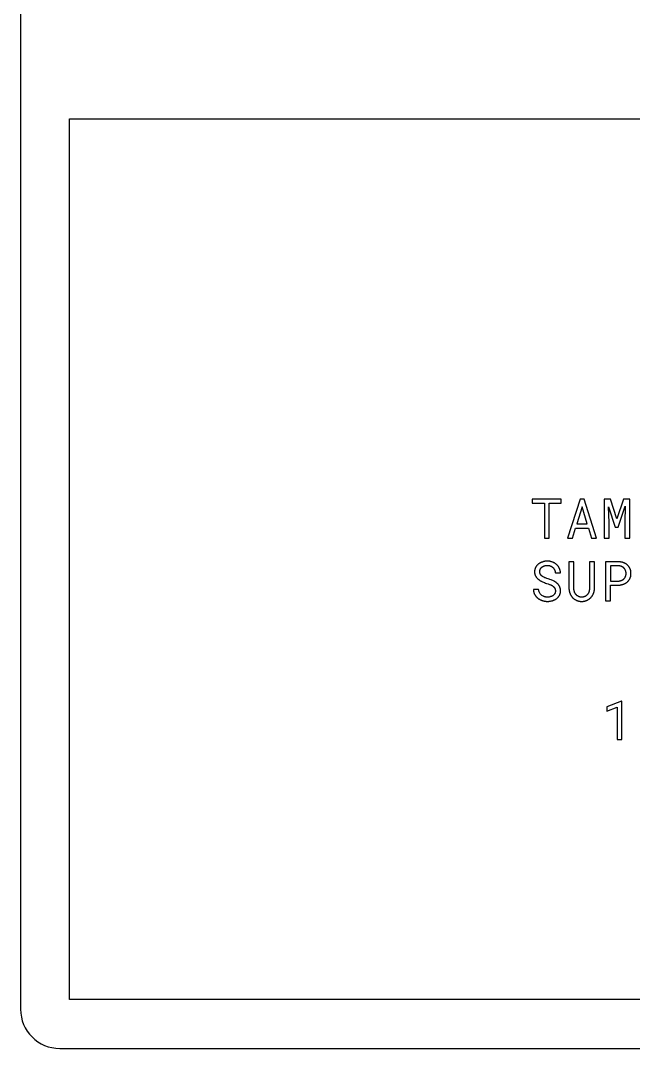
# Model space of a CAD drawing. Extents: x -150 to 1338, y -50 to 2906.
# Drawn here: x -150 to 476, y -50 to 1000 of the extents above; entities that cross this region are included whole.
import ezdxf

# ---------------------------------------------------------------- set-up
doc = ezdxf.new("R2010")
doc.units = 0
doc.header["$MEASUREMENT"] = 0
doc.layers.get('0').update_dxf_attribs({"linetype": 'CONTINUOUS'})

msp = doc.modelspace()

# ---------------------------------------------------------------- linework, layer by layer
for p, q in [((-150, 2865.8), (-150, -10)), ((402.7, 511.4), (373, 511.4)), ((373, 511.4), (373, 507.1)), ((373, 507.1), (385.4, 507.1)), ((385.4, 507.1), (385.4, 471.4)), ((390.3, 471.4), (390.3, 507.1)), ((390.3, 507.1), (402.7, 507.1)), ((402.7, 507.1), (402.7, 511.4)), ((421.8, 511.4), (408.9, 471.4)), ((426.1, 511.4), (421.8, 511.4)), ((438.8, 471.4), (426.1, 511.4)), ((452.8, 511.4), (446.5, 511.4)), ((446.5, 511.4), (446.5, 471.4)), ((459.3, 491.4), (452.8, 511.4)), ((466.3, 511.4), (459.3, 491.4)), ((472.7, 511.4), (466.3, 511.4)), ((472.7, 471.4), (472.7, 511.4)), ((423.9, 503.6), (418.6, 486.2)), ((429.2, 486.2), (423.9, 503.6)), ((451.5, 487.4), (451, 503.5)), ((451, 503.5), (457.8, 482.6)), ((460.7, 482.6), (468.1, 504.1)), ((468.1, 504.1), (467.7, 487.4)), ((418.6, 486.2), (429.2, 486.2)), ((451.5, 471.4), (451.5, 487.4)), ((467.7, 487.4), (467.7, 471.4)), ((414, 471.4), (417.2, 481.8)), ((417.2, 481.8), (430.5, 481.8)), ((430.5, 481.8), (433.7, 471.4)), ((457.8, 482.6), (460.7, 482.6)), ((385.4, 471.4), (390.3, 471.4)), ((408.9, 471.4), (414, 471.4)), ((433.7, 471.4), (438.8, 471.4)), ((446.5, 471.4), (451.5, 471.4)), ((467.7, 471.4), (472.7, 471.4)), ((415.4, 447.4), (410.5, 447.4)), ((410.5, 447.4), (410.5, 420.3)), ((415.5, 420.3), (415.4, 447.4)), ((436.6, 447.4), (431.6, 447.4)), ((431.6, 447.4), (431.6, 420.3)), ((436.6, 420.3), (436.6, 447.4)), ((460.7, 447.4), (447.7, 447.4)), ((447.7, 447.4), (447.7, 407.4)), ((460.7, 443.3), (452.8, 443.3)), ((452.8, 443.3), (452.8, 427.7)), ((396.6, 435.9), (401.8, 435.9)), ((452.8, 427.7), (460.7, 427.7)), ((452.8, 423.5), (460.7, 423.5)), ((452.8, 407.4), (452.8, 423.5)), ((379.3, 419), (374.2, 419)), ((447.7, 407.4), (452.8, 407.4)), ((464.2, 305), (449.3, 299.2)), ((464.6, 305), (464.2, 305)), ((464.6, 265.6), (464.6, 305)), ((449.3, 299.2), (449.3, 294.7)), ((449.3, 294.7), (459.6, 298.6)), ((459.6, 298.6), (459.6, 265.6)), ((459.6, 265.6), (464.6, 265.6)), ((-110, -50), (1298, -50))]:
    msp.add_line(p, q)
msp.add_lwpolyline([(-100, 900), (1300, 900), (1300, 0), (-100, 0)], close=True)
for points in [[(401.8, 435.9), (401.8, 436.3), (401.8, 436.6), (401.8, 436.9), (401.7, 437.3), (401.7, 437.6), (401.6, 437.9), (401.6, 438.2), (401.5, 438.5), (401.4, 438.8), (401.3, 439.2), (401.2, 439.5), (401.1, 439.8), (401, 440), (400.9, 440.3), (400.8, 440.6), (400.6, 440.9), (400.5, 441.2), (400.3, 441.4), (400.2, 441.7), (400, 442), (399.9, 442.2), (399.7, 442.5), (399.5, 442.7), (399.3, 443), (399.1, 443.2), (398.9, 443.4), (398.7, 443.6), (398.5, 443.9), (398.3, 444.1), (398.1, 444.3), (397.9, 444.5), (397.6, 444.7), (397.4, 444.9), (397.2, 445.1), (396.9, 445.2), (396.7, 445.4), (396.4, 445.6), (396.2, 445.8), (395.9, 445.9), (395.6, 446.1), (395.4, 446.2), (395.1, 446.4), (394.8, 446.5), (394.5, 446.6), (394.2, 446.8), (394, 446.9), (393.7, 447), (393.1, 447.2), (392.7, 447.3), (392.4, 447.4), (392.1, 447.5), (391.8, 447.6), (391.5, 447.6), (391.2, 447.7), (390.9, 447.8), (390.6, 447.8), (390.3, 447.9), (389.9, 447.9), (389.6, 447.9), (389.3, 448), (389, 448), (388.7, 448), (388.3, 448), (388, 448), (387.7, 448), (387.4, 448), (387.2, 447.9), (386.9, 447.9), (386.6, 447.9), (386.3, 447.8), (386, 447.8), (385.7, 447.7), (385.4, 447.7), (385.1, 447.6), (384.8, 447.6), (384.5, 447.5), (384.2, 447.4), (383.9, 447.3), (383.3, 447.1), (383.1, 447.1), (382.8, 446.9), (382.5, 446.8), (382.2, 446.7), (382, 446.6), (381.7, 446.5), (381.4, 446.4), (381.2, 446.2), (380.9, 446.1), (380.7, 445.9), (380.4, 445.8), (380.2, 445.6), (379.9, 445.5), (379.7, 445.3), (379.5, 445.1), (379.2, 444.9), (379, 444.8), (378.8, 444.6), (378.6, 444.4), (378.4, 444.2), (378.2, 444), (378, 443.8), (377.8, 443.6), (377.6, 443.4), (377.4, 443.1), (377.2, 442.9), (377.1, 442.7), (376.9, 442.4), (376.8, 442.2), (376.6, 441.9), (376.5, 441.7), (376.3, 441.4), (376.2, 441.2), (376.1, 440.9), (376, 440.6), (375.9, 440.4), (375.8, 440.1), (375.7, 439.8), (375.6, 439.5), (375.6, 439.2), (375.5, 438.9), (375.4, 438.6), (375.4, 438.3), (375.4, 438), (375.4, 437.7), (375.3, 437.4), (375.3, 437.1), (375.3, 436.8), (375.4, 436.4), (375.4, 436.1), (375.4, 435.8), (375.4, 435.5), (375.5, 435.2), (375.6, 434.9), (375.6, 434.7), (375.7, 434.4), (375.8, 434.1), (375.8, 434), (375.9, 433.8), (375.9, 433.7), (376, 433.6), (376, 433.4), (376.1, 433.3), (376.1, 433.2), (376.2, 433.1), (376.3, 432.9), (376.3, 432.8), (376.4, 432.7), (376.5, 432.6), (376.6, 432.3), (376.8, 432.1), (376.9, 431.9), (377.1, 431.7), (377.2, 431.4), (377.4, 431.2), (377.6, 431), (377.8, 430.8), (378, 430.6), (378.2, 430.4), (378.3, 430.2), (378.5, 430), (378.8, 429.8), (379, 429.6), (379.2, 429.5), (379.4, 429.3), (379.9, 428.9), (380.3, 428.6), (380.8, 428.3), (381.3, 428), (381.8, 427.7), (382.3, 427.4), (382.8, 427.2), (383.4, 426.9), (384.5, 426.4), (385.6, 426), (386.6, 425.6), (387.7, 425.3), (389.2, 424.8), (390.7, 424.2), (391.1, 424.1), (391.5, 423.9), (391.9, 423.7), (392.2, 423.6), (392.6, 423.4), (393, 423.2), (393.3, 423), (393.6, 422.8), (393.8, 422.7), (394, 422.5), (394.1, 422.4), (394.3, 422.3), (394.4, 422.2), (394.6, 422.1), (394.7, 421.9), (394.8, 421.8), (395, 421.7), (395.1, 421.5), (395.2, 421.4), (395.3, 421.3), (395.4, 421.1), (395.6, 421), (395.7, 420.8), (395.8, 420.6), (395.9, 420.5), (395.9, 420.4), (396, 420.3), (396, 420.2), (396.1, 420.2), (396.1, 420.1), (396.1, 420), (396.2, 419.9), (396.2, 419.8), (396.3, 419.7), (396.3, 419.6), (396.3, 419.5), (396.4, 419.4), (396.4, 419.3), (396.4, 419.2), (396.4, 419.1), (396.5, 419), (396.5, 418.9), (396.5, 418.8), (396.5, 418.7), (396.5, 418.6), (396.6, 418.4), (396.6, 418.2), (396.6, 418), (396.6, 417.8), (396.6, 417.5)], [(381.3, 440), (381.4, 440.1), (381.4, 440.3), (381.5, 440.4), (381.6, 440.5), (381.7, 440.7), (381.8, 440.8), (381.9, 440.9), (382, 441.1), (382.1, 441.2), (382.3, 441.3), (382.4, 441.4), (382.5, 441.6), (382.6, 441.7), (382.7, 441.8), (382.9, 441.9), (383, 442), (383.1, 442.1), (383.3, 442.2), (383.4, 442.3), (383.6, 442.4), (383.7, 442.5), (383.9, 442.6), (384, 442.6), (384.2, 442.7), (384.3, 442.8), (384.5, 442.9), (384.6, 442.9), (384.8, 443), (385, 443.1), (385.1, 443.1), (385.3, 443.2), (385.5, 443.2), (385.6, 443.3), (385.8, 443.3), (386, 443.4), (386.2, 443.4), (386.4, 443.4), (386.5, 443.5), (386.7, 443.5), (386.9, 443.5), (387.1, 443.6), (387.2, 443.6), (387.4, 443.6), (387.6, 443.6), (387.8, 443.6), (388, 443.6), (388.1, 443.6), (388.3, 443.6), (388.6, 443.6), (388.8, 443.6), (389, 443.6), (389.2, 443.6), (389.4, 443.6), (389.6, 443.6), (389.8, 443.5), (390, 443.5), (390.2, 443.5), (390.4, 443.4), (390.6, 443.4), (390.8, 443.3), (391, 443.3), (391.2, 443.2), (391.4, 443.1), (391.6, 443.1)], [(391.6, 443.1), (391.8, 443), (391.9, 442.9), (392.1, 442.8), (392.3, 442.8), (392.4, 442.7), (392.6, 442.6), (392.8, 442.5), (392.9, 442.4), (393.1, 442.3), (393.2, 442.2), (393.4, 442.1), (393.5, 442), (393.7, 441.9), (393.8, 441.7), (393.9, 441.6), (394.1, 441.5), (394.2, 441.4), (394.3, 441.2), (394.4, 441.1), (394.6, 441), (394.7, 440.8), (394.8, 440.7), (394.9, 440.5), (395, 440.4), (395.1, 440.2), (395.2, 440.1), (395.3, 439.9), (395.4, 439.7), (395.5, 439.6), (395.6, 439.4), (395.7, 439.2), (395.7, 439.1), (395.9, 438.7), (396, 438.5), (396, 438.3), (396.1, 438.1), (396.2, 438), (396.2, 437.8), (396.3, 437.6), (396.3, 437.4), (396.4, 437.2), (396.4, 437), (396.5, 436.8), (396.5, 436.4), (396.6, 435.9)], [(460.7, 423.5), (461, 423.5), (461.3, 423.5), (461.7, 423.5), (462, 423.5), (462.3, 423.6), (462.6, 423.6), (463, 423.6), (463.3, 423.7), (463.6, 423.8), (463.9, 423.8), (464.2, 423.9), (464.5, 424), (464.8, 424), (465.1, 424.1), (465.4, 424.2), (465.7, 424.3), (466, 424.4), (466.3, 424.5), (466.6, 424.6), (466.9, 424.7), (467.2, 424.9), (467.5, 425), (467.7, 425.1), (468, 425.3), (468.3, 425.4), (468.5, 425.6), (468.8, 425.7), (469, 425.9), (469.3, 426.1), (469.5, 426.2), (469.7, 426.4), (470, 426.6), (470.2, 426.8), (470.4, 427), (470.6, 427.2), (470.8, 427.4), (471, 427.6), (471.2, 427.8), (471.4, 428.1), (471.6, 428.3), (471.8, 428.5), (471.9, 428.8), (472.1, 429), (472.3, 429.3), (472.4, 429.5), (472.6, 429.8), (472.7, 430), (472.8, 430.3), (473, 430.6), (473.1, 430.9), (473.2, 431.2), (473.3, 431.5), (473.4, 431.8), (473.5, 432.1), (473.6, 432.4), (473.6, 432.7), (473.7, 433), (473.7, 433.4), (473.8, 433.7), (473.8, 434), (473.9, 434.4), (473.9, 434.7), (473.9, 435.1), (473.9, 435.4), (473.9, 435.8), (473.9, 436.1), (473.9, 436.5), (473.8, 436.8), (473.8, 437.2), (473.7, 437.5), (473.7, 437.8), (473.6, 438.1), (473.6, 438.5), (473.5, 438.8), (473.4, 439.1), (473.3, 439.4), (473.2, 439.7), (473.1, 440), (473, 440.3), (472.8, 440.5), (472.7, 440.8), (472.6, 441.1), (472.4, 441.3), (472.3, 441.6), (472.1, 441.9), (471.9, 442.1), (471.8, 442.3), (471.6, 442.6), (471.4, 442.8), (471.2, 443), (471, 443.3), (470.8, 443.5), (470.6, 443.7), (470.4, 443.9), (470.2, 444.1), (470, 444.3), (469.7, 444.5), (469.5, 444.6), (469.3, 444.8), (469, 445), (468.8, 445.1), (468.5, 445.3), (468.3, 445.5), (468, 445.6), (467.7, 445.7), (467.5, 445.9), (467.2, 446), (466.9, 446.1), (466.6, 446.3), (466.3, 446.4), (466, 446.5), (465.7, 446.6), (465.4, 446.7), (465.1, 446.8), (464.8, 446.9), (464.5, 446.9), (464.2, 447), (463.9, 447.1), (463.6, 447.1), (463.3, 447.2), (463, 447.2), (462.6, 447.3), (462.3, 447.3), (462, 447.4), (461.7, 447.4), (461.3, 447.4), (461, 447.4), (460.7, 447.4)], [(460.7, 427.7), (460.9, 427.7), (461.1, 427.7), (461.3, 427.7), (461.5, 427.7), (461.7, 427.7), (461.9, 427.7), (462.1, 427.8), (462.3, 427.8), (462.5, 427.8), (462.7, 427.9), (462.9, 427.9), (463.1, 428), (463.3, 428), (463.5, 428.1), (463.7, 428.1), (463.9, 428.2), (464.1, 428.3), (464.3, 428.3), (464.4, 428.4), (464.6, 428.5), (464.8, 428.6), (465, 428.7), (465.1, 428.8), (465.3, 428.9), (465.4, 429), (465.6, 429.1), (465.8, 429.2), (465.9, 429.3), (466.1, 429.4), (466.2, 429.5), (466.3, 429.6), (466.5, 429.7), (466.6, 429.9), (466.7, 430), (466.9, 430.1), (467, 430.3), (467.1, 430.4), (467.2, 430.5), (467.3, 430.7), (467.5, 430.8), (467.6, 431), (467.7, 431.1), (467.8, 431.3), (467.8, 431.5), (467.9, 431.6), (468, 431.8), (468.1, 432), (468.2, 432.1), (468.3, 432.3), (468.3, 432.5), (468.4, 432.7), (468.5, 432.9), (468.5, 433.1), (468.6, 433.3), (468.6, 433.5), (468.7, 433.7), (468.7, 433.9), (468.7, 434.1), (468.8, 434.3), (468.8, 434.5), (468.8, 434.7), (468.8, 434.9), (468.8, 435.1), (468.8, 435.4), (468.8, 435.6), (468.8, 435.8), (468.8, 436), (468.8, 436.3), (468.8, 436.5), (468.7, 436.7), (468.7, 436.9), (468.7, 437.1), (468.6, 437.3), (468.6, 437.5), (468.5, 437.7), (468.5, 437.9), (468.4, 438.1), (468.3, 438.3), (468.3, 438.5), (468.2, 438.6), (468, 439), (467.9, 439.2), (467.8, 439.3), (467.8, 439.5), (467.7, 439.7), (467.6, 439.8), (467.5, 440), (467.3, 440.1), (467.2, 440.3), (467.1, 440.4), (467, 440.6), (466.9, 440.7), (466.7, 440.9), (466.6, 441), (466.5, 441.1), (466.3, 441.2), (466.2, 441.4), (466.1, 441.5), (465.9, 441.6), (465.8, 441.7), (465.6, 441.8), (465.5, 441.9), (465.3, 442), (465.1, 442.1), (465, 442.2), (464.8, 442.3), (464.6, 442.4), (464.4, 442.5), (464.3, 442.5), (464.1, 442.6), (463.9, 442.7), (463.7, 442.7), (463.5, 442.8), (463.3, 442.9), (463.1, 442.9), (462.9, 443), (462.7, 443), (462.5, 443.1), (462.3, 443.1), (462.1, 443.1), (461.9, 443.2), (461.7, 443.2), (461.5, 443.2), (461.3, 443.2), (461.1, 443.2), (460.9, 443.3), (460.7, 443.3)], [(401.4, 420.8), (401.3, 421), (401.3, 421.2), (401.2, 421.4), (401.1, 421.6), (401.1, 421.7), (401, 421.9), (400.9, 422.1), (400.8, 422.3), (400.7, 422.4), (400.6, 422.6), (400.5, 422.8), (400.4, 422.9), (400.3, 423.1), (400.2, 423.2), (400.1, 423.4), (400, 423.5), (399.8, 423.8), (399.5, 424.1), (399.3, 424.4), (399, 424.7), (398.8, 425), (398.5, 425.2), (398.2, 425.5), (397.9, 425.7), (397.6, 426), (397.3, 426.2), (397, 426.4), (396.6, 426.6), (396.3, 426.9), (396, 427.1), (395.6, 427.3), (395.3, 427.5), (394.6, 427.8), (393.9, 428.2), (393.1, 428.5), (392.4, 428.8), (390.9, 429.4), (390.1, 429.6), (389.4, 429.9), (388, 430.3), (386.5, 430.8), (386.1, 431), (385.7, 431.1), (385.4, 431.3), (385, 431.5), (384.7, 431.6), (384.3, 431.8), (384, 432), (383.7, 432.2), (383.5, 432.3), (383.3, 432.4), (383.2, 432.5), (383, 432.6), (382.9, 432.8), (382.8, 432.9), (382.6, 433), (382.5, 433.1), (382.3, 433.3), (382.2, 433.4), (382.1, 433.5), (382, 433.7), (381.9, 433.8), (381.7, 433.9), (381.6, 434.1), (381.5, 434.2), (381.5, 434.3), (381.4, 434.4), (381.4, 434.5), (381.3, 434.5), (381.3, 434.6), (381.2, 434.7), (381.2, 434.8), (381.1, 434.9), (381.1, 434.9), (381.1, 435), (381, 435.1), (381, 435.2), (381, 435.3), (380.9, 435.4), (380.9, 435.5), (380.9, 435.6), (380.8, 435.7), (380.8, 435.7), (380.8, 435.8), (380.8, 435.9), (380.8, 436), (380.7, 436.1), (380.7, 436.2), (380.7, 436.3), (380.7, 436.5), (380.7, 436.7), (380.6, 436.9), (380.6, 437.2), (380.6, 437.4), (380.6, 437.6), (380.7, 437.7), (380.7, 437.9), (380.7, 438.1), (380.7, 438.3), (380.8, 438.5), (380.8, 438.7), (380.8, 438.8), (380.9, 439), (380.9, 439.2), (381, 439.3), (381.1, 439.5), (381.1, 439.7), (381.2, 439.8), (381.3, 440)], [(374.2, 419), (374.2, 418.6), (374.2, 418.3), (374.2, 417.9), (374.3, 417.6), (374.3, 417.2), (374.4, 416.9), (374.5, 416.6), (374.5, 416.3), (374.6, 415.9), (374.7, 415.6), (374.8, 415.3), (374.9, 415), (375.1, 414.7), (375.2, 414.4), (375.3, 414.1), (375.5, 413.9), (375.7, 413.6), (375.8, 413.3), (376, 413.1), (376.2, 412.8), (376.4, 412.5), (376.6, 412.3), (376.7, 412), (376.9, 411.8), (377.2, 411.6), (377.4, 411.3), (377.6, 411.1), (377.8, 410.9), (378, 410.7), (378.3, 410.5), (378.5, 410.3), (378.8, 410.1), (379, 409.9), (379.3, 409.7), (379.5, 409.5), (379.8, 409.3), (380.1, 409.2), (380.4, 409), (380.6, 408.9), (380.9, 408.7), (381.2, 408.6), (381.5, 408.4), (381.8, 408.3), (382.1, 408.2), (382.4, 408), (382.7, 407.9), (383, 407.8), (383.4, 407.7), (383.7, 407.6), (384, 407.5), (384.3, 407.4), (384.6, 407.3), (385, 407.3), (385.3, 407.2), (385.6, 407.1), (385.9, 407.1), (386.3, 407), (386.6, 407), (386.9, 407), (387.3, 406.9), (387.6, 406.9), (387.9, 406.9), (388.2, 406.9), (388.6, 406.9), (389.2, 406.9), (389.8, 406.9), (390.4, 407), (391, 407), (391.6, 407.1), (392.2, 407.3), (392.8, 407.4), (393.4, 407.5), (393.7, 407.6), (393.9, 407.7), (394.2, 407.8), (394.5, 407.9), (394.8, 408), (395.1, 408.1), (395.4, 408.3), (395.6, 408.4), (395.9, 408.5), (396.2, 408.6), (396.4, 408.8), (396.7, 408.9), (396.9, 409.1), (397.2, 409.2), (397.4, 409.4), (397.6, 409.5), (397.9, 409.7), (398.1, 409.9), (398.3, 410.1), (398.5, 410.3), (398.8, 410.5), (399, 410.7), (399.2, 410.9), (399.4, 411.1), (399.5, 411.3), (399.7, 411.5), (399.9, 411.7), (400.1, 411.9), (400.3, 412.2), (400.4, 412.4), (400.6, 412.7), (400.8, 413), (400.9, 413.2), (400.9, 413.3), (401, 413.4), (401.1, 413.5), (401.1, 413.7), (401.2, 413.8), (401.2, 413.9), (401.3, 414.1), (401.4, 414.2), (401.4, 414.4), (401.5, 414.5), (401.5, 414.6), (401.5, 414.8), (401.6, 415.1), (401.7, 415.4), (401.8, 415.7), (401.8, 416), (401.9, 416.3), (401.9, 416.6), (401.9, 416.9), (401.9, 417.3), (401.9, 417.6), (401.9, 417.8), (401.9, 418), (401.9, 418.3), (401.9, 418.5), (401.9, 418.7), (401.9, 418.9), (401.8, 419.1), (401.8, 419.3), (401.8, 419.5), (401.7, 419.7), (401.7, 419.9), (401.6, 420.1), (401.6, 420.3), (401.5, 420.5), (401.5, 420.7), (401.4, 420.8)], [(410.5, 420.3), (410.5, 420), (410.5, 419.7), (410.5, 419.3), (410.6, 419), (410.6, 418.6), (410.6, 418.3), (410.7, 418), (410.8, 417.6), (410.8, 417.3), (410.9, 417), (411, 416.6), (411.1, 416.3), (411.2, 416), (411.3, 415.7), (411.4, 415.4), (411.5, 415.1), (411.6, 414.8), (411.7, 414.5), (411.9, 414.2), (412, 413.9), (412.2, 413.6), (412.3, 413.3), (412.5, 413), (412.6, 412.8), (412.8, 412.5), (413, 412.3), (413.2, 412), (413.3, 411.7), (413.5, 411.5), (413.7, 411.3), (413.9, 411), (414.1, 410.8), (414.4, 410.6), (414.6, 410.3), (414.8, 410.1), (415, 409.9), (415.3, 409.7), (415.5, 409.5), (415.8, 409.3), (416, 409.2), (416.3, 409), (416.5, 408.8), (416.8, 408.7), (417.1, 408.5), (417.4, 408.3), (417.7, 408.2), (417.9, 408.1), (418.2, 407.9), (418.5, 407.8), (418.8, 407.7), (419.2, 407.6), (419.5, 407.5), (419.8, 407.4), (420.1, 407.3), (420.4, 407.2), (420.8, 407.1), (421.1, 407.1), (421.4, 407), (421.8, 407), (422.1, 406.9), (422.5, 406.9), (422.8, 406.9), (423.2, 406.9), (423.5, 406.9), (423.9, 406.9), (424.3, 406.9), (424.6, 406.9), (424.9, 406.9), (425.3, 407), (425.6, 407), (426, 407.1), (426.3, 407.1), (426.6, 407.2), (426.9, 407.3), (427.3, 407.4), (427.6, 407.5), (427.9, 407.6), (428.2, 407.7), (428.5, 407.8), (428.8, 407.9), (429.1, 408.1), (429.4, 408.2), (429.7, 408.4), (429.9, 408.5), (430.2, 408.7), (430.5, 408.8), (430.8, 409), (431, 409.2), (431.3, 409.4), (431.5, 409.6), (431.8, 409.8), (432, 410), (432.2, 410.2), (432.5, 410.4), (432.7, 410.6), (432.9, 410.8), (433.1, 411), (433.3, 411.3), (433.5, 411.5), (433.7, 411.8), (433.9, 412), (434.1, 412.3), (434.3, 412.5), (434.5, 412.8), (434.6, 413.1), (434.8, 413.4), (434.9, 413.6), (435.1, 413.9), (435.2, 414.2), (435.4, 414.5), (435.5, 414.8), (435.6, 415.1), (435.7, 415.4), (435.8, 415.7), (435.9, 416), (436, 416.3), (436.1, 416.7), (436.2, 417), (436.3, 417.3), (436.3, 417.6), (436.4, 418), (436.5, 418.3), (436.5, 418.6), (436.5, 419), (436.6, 419.3), (436.6, 419.7), (436.6, 420), (436.6, 420.3)], [(431.6, 420.3), (431.5, 419.9), (431.5, 419.5), (431.5, 419), (431.4, 418.6), (431.3, 418.2), (431.3, 418), (431.2, 417.7), (431.2, 417.5), (431.1, 417.3), (431.1, 417.1), (431, 416.9), (430.9, 416.7), (430.9, 416.5), (430.8, 416.3), (430.7, 416.1), (430.6, 415.9), (430.5, 415.7), (430.4, 415.5), (430.3, 415.4), (430.2, 415.2), (430.1, 415), (430, 414.8), (429.9, 414.6), (429.8, 414.5), (429.7, 414.3), (429.6, 414.1), (429.5, 414), (429.3, 413.8), (429.2, 413.7), (429.1, 413.5), (428.9, 413.4), (428.8, 413.2), (428.6, 413.1), (428.5, 413), (428.3, 412.8), (428.2, 412.7), (428, 412.6), (427.9, 412.5), (427.7, 412.4), (427.5, 412.2), (427.3, 412.1), (427.2, 412), (427, 411.9), (426.8, 411.8), (426.6, 411.8), (426.4, 411.7), (426.2, 411.6), (426, 411.5), (425.8, 411.5), (425.6, 411.4), (425.4, 411.4), (425.2, 411.3), (424.9, 411.3), (424.7, 411.3), (424.5, 411.2), (424.3, 411.2), (424, 411.2), (423.8, 411.2), (423.5, 411.2), (423.3, 411.2), (423.1, 411.2), (422.8, 411.2), (422.6, 411.2), (422.4, 411.3), (422.1, 411.3), (421.9, 411.3), (421.7, 411.4), (421.5, 411.4), (421.3, 411.5), (421.1, 411.6), (420.9, 411.6), (420.7, 411.7), (420.5, 411.8), (420.3, 411.9), (420.1, 412), (419.9, 412.1), (419.7, 412.2), (419.5, 412.3), (419.4, 412.4), (419.2, 412.5), (419, 412.6), (418.9, 412.7), (418.7, 412.9), (418.6, 413), (418.4, 413.1), (418.3, 413.3), (418.1, 413.4), (418, 413.5), (417.8, 413.7), (417.7, 413.8), (417.6, 414), (417.5, 414.2), (417.3, 414.3), (417.2, 414.5), (417.1, 414.7), (417, 414.8), (416.9, 415), (416.8, 415.2), (416.7, 415.4), (416.6, 415.5), (416.5, 415.7), (416.4, 415.9), (416.3, 416.1), (416.3, 416.3), (416.2, 416.5), (416.1, 416.7), (416, 416.9), (416, 417.1), (415.9, 417.3), (415.9, 417.5), (415.8, 417.7), (415.8, 418), (415.7, 418.2), (415.7, 418.4), (415.6, 418.6), (415.6, 418.8), (415.6, 419), (415.6, 419.2), (415.5, 419.5), (415.5, 419.7), (415.5, 419.9), (415.5, 420.1), (415.5, 420.3)], [(396.6, 417.5), (396.6, 417.3), (396.6, 417.1), (396.6, 416.9), (396.6, 416.7), (396.6, 416.6), (396.5, 416.4), (396.5, 416.2), (396.4, 416), (396.4, 415.8), (396.4, 415.7), (396.3, 415.7), (396.3, 415.6), (396.3, 415.5), (396.3, 415.4), (396.2, 415.3), (396.2, 415.2), (396.2, 415.2), (396.1, 415.1), (396.1, 415), (396, 414.9), (396, 414.8), (396, 414.8), (395.9, 414.7), (395.8, 414.5), (395.7, 414.4), (395.6, 414.3), (395.5, 414.1), (395.4, 414), (395.3, 413.9), (395.2, 413.7), (395.1, 413.6), (395, 413.5), (394.9, 413.4), (394.7, 413.2), (394.6, 413.1), (394.5, 413), (394.3, 412.9), (394.2, 412.8), (394.1, 412.7), (393.9, 412.6), (393.8, 412.5), (393.6, 412.4), (393.5, 412.3), (393.3, 412.3), (393.2, 412.2), (393, 412.1), (392.9, 412), (392.7, 412), (392.5, 411.9), (392.4, 411.8), (392.2, 411.8), (392, 411.7), (391.8, 411.7), (391.7, 411.6), (391.5, 411.6), (391.1, 411.5), (390.8, 411.4), (390.4, 411.3), (390, 411.3), (389.7, 411.2), (389.3, 411.2), (388.9, 411.2), (388.6, 411.2), (388.1, 411.2), (387.7, 411.2), (387.4, 411.2), (387.2, 411.3), (387, 411.3), (386.8, 411.3), (386.6, 411.4), (386.3, 411.4), (386.1, 411.4), (385.9, 411.5), (385.7, 411.5), (385.5, 411.6), (385.3, 411.6), (385.1, 411.7)]]:
    msp.add_lwpolyline(points)
at = {"extrusion": (0, 0, -1)}
msp.add_arc((-387.7, 419.7), 8.38, 287.9642, 355.2455, dxfattribs=at)
msp.add_arc((-110, -10), 40, 180, 270)

doc.saveas('drawing.dxf')
